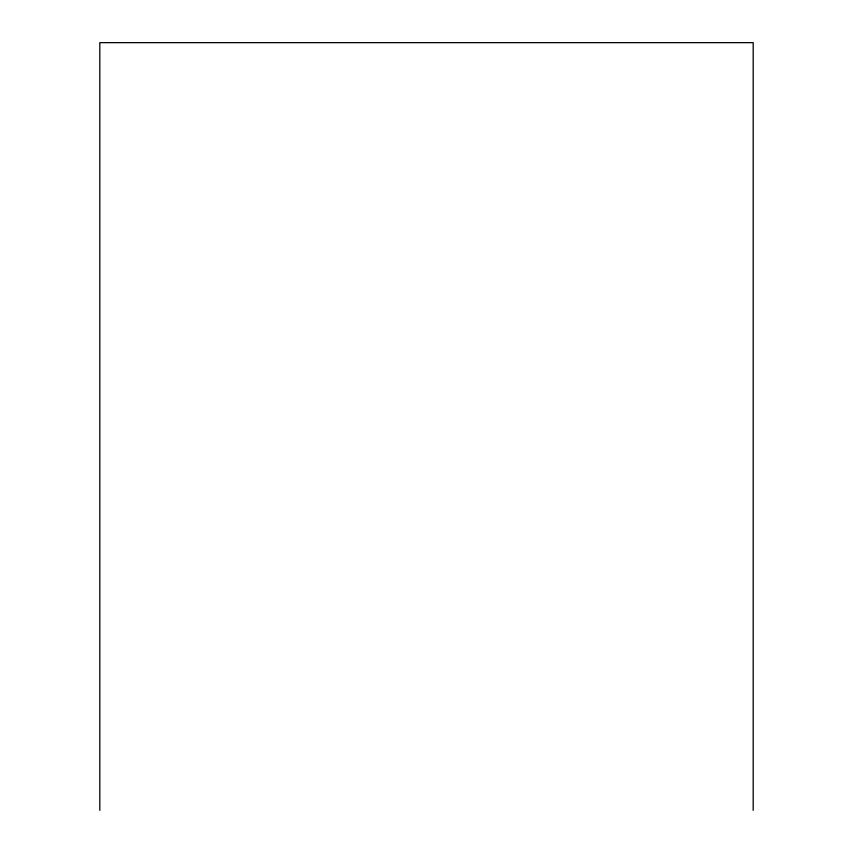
<?xml version="1.0" encoding="UTF-8"?>
<svg xmlns="http://www.w3.org/2000/svg" width="853" height="853" viewBox="0 0 853 853"><rect width="100%" height="100%" fill="white"/><g stroke="black" fill="none" stroke-linecap="round" stroke-linejoin="round"><path stroke-width="1.28" d="M753.188 810.35L753.188 42.65L99.812 42.65L99.812 810.35"/></g></svg>
